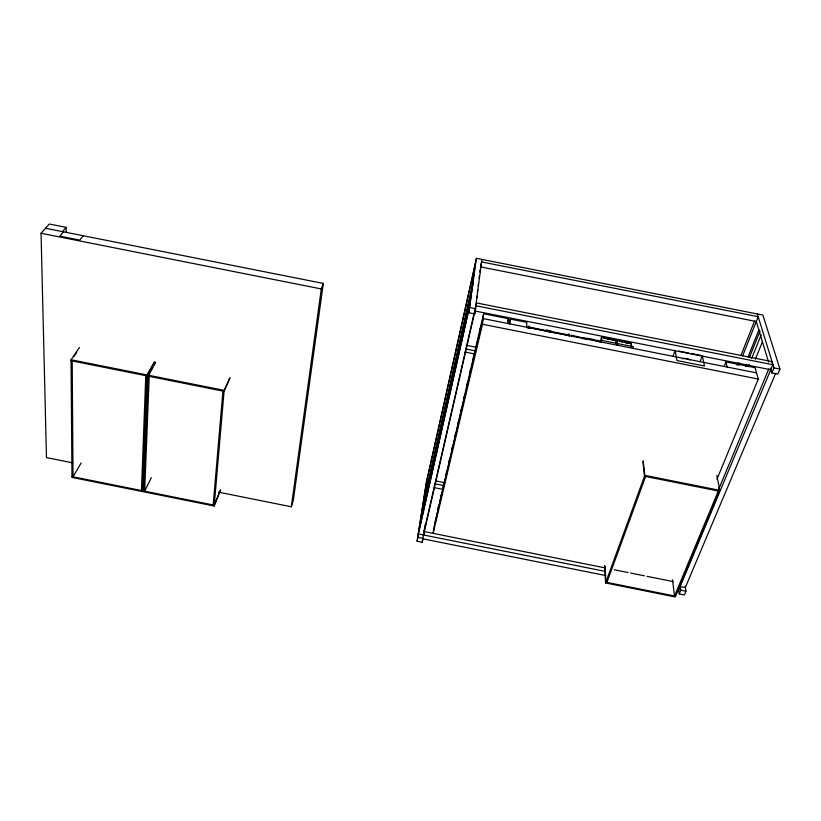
<?xml version="1.0" encoding="UTF-8"?>
<svg xmlns="http://www.w3.org/2000/svg" width="821" height="821" viewBox="0 0 821 821"><rect width="100%" height="100%" fill="white"/><g stroke="black" fill="none" stroke-linecap="round" stroke-linejoin="round"><path stroke-width="1.23" d="M550.614 332.3L550.624 330.617L551.004 332.177M549.834 331.941C550.08 328.01 550.173 333.665 550.019 331.274L569.517 335.142L569.528 335.738M550.019 331.858L550.019 331.274M550.316 331.879L569.025 335.399M547.104 331.602L546.735 329.847L546.714 331.325M547.494 331.479L547.905 330.083L547.884 331.561L548.069 330.884L528.591 327.015L528.796 327.764M547.586 331.345L528.888 327.425L528.796 327.959L528.888 327.425M548.069 331.479L548.069 330.884M141.458 490.548L145.779 375.669M529.576 327.918C530.017 325.711 527.729 325.916 527.903 328.379M79.473 347.499L71.047 359.752L71.971 477.422L142.495 491.594L146.969 374.93L154.399 361.835M155.528 362.061L148.119 375.156L143.562 491.81L214.178 506.003L220.633 489.911M528.406 327.692L528.467 326.224M528.56 327.6L528.591 327.015M529.186 328.041L529.247 326.378M149.227 376.357L144.66 491.194L151.321 477.627M526.61 327.22L526.815 322.345L510.221 319.051L509.041 323.761M509.903 323.895L510.221 319.051M507.953 323.505L508.291 318.661L483.61 313.766L434.914 523.172M213.183 504.966L222.922 391.083M214.178 506.003L224.154 390.355L229.942 377.496M756.552 372.888L483.087 318.569L434.052 526.836L433.149 533.383L482.471 324.254L483.61 313.766M479.69 332.987L480.234 328.123M476.354 347.16L476.909 342.234M473.07 361.107L473.645 356.119M469.848 374.807L470.443 369.768M475.308 263.274L468.832 312.75L474.754 313.93L475.215 310.112M476.611 298.68L476.919 296.135M477.381 292.317L477.689 289.782M478.161 285.965L478.469 283.419M479.084 278.34L479.392 275.794M479.854 271.987L480.172 269.442M770.745 369.727L474.949 310.985L476.488 302.939L771.873 361.579L772.838 364.719L678.628 590.207M474.754 313.93L481.906 259.415M466.667 388.292L467.282 383.202M463.547 401.551L464.183 396.41M460.478 414.605L461.125 409.412M457.451 427.443L458.118 422.199M454.485 440.077L455.152 434.791M468.832 312.75L476.416 258.328L762.883 315.069L779.95 369.101L777.826 374.119L771.863 372.939L770.406 368.126M451.55 452.504L452.248 447.188M448.677 464.748L449.374 459.38M445.834 476.796L446.552 471.398M443.042 488.659L443.771 483.22M437.583 511.842L438.342 506.341M440.292 500.338L441.031 494.868M218.499 492.148L291.332 506.773L321.288 288.941L323.32 283.43L45.514 228.259M323.32 283.43L293.333 500.297L291.332 506.773M476.416 258.328L426.202 482.933L417.13 541.265L422.261 542.291L422.815 538.566M423.882 532.655L423.523 534.984L605.077 571.365M422.261 542.291L425.237 524.465M417.13 541.265L427.053 479.156M597.072 341.125L598.252 340.417L598.92 341.444A1.385 1.17 -5.3 0 1 599.381 341.926M426.592 482.132L474.979 265.778M473.399 280.69L425.206 496.469L473.224 282.927M422.179 510.539L471.829 289.823M421.686 513.741L471.47 292.553M418.926 530.592L469.427 306.931L418.402 533.958L423.523 534.984L474.661 312.237M480.757 265.624L481.609 261.92L758.204 316.711L742.625 355.914M424.026 531.618L474.446 311.847M507.696 321.052L508.291 318.661M597.452 341.125L598.581 341.136M549.249 332.618L549.844 330.463M550.224 332.218L550.316 331.684M569.292 334.332L568.122 334.096L568.153 335.584M569.322 335.81L569.517 335.142M578.384 336.959L571.59 335.163L571.611 336.158M586.451 339.104L586.399 338.098L593.326 339.473L593.203 340.099M600.315 341.854L601.526 337.021L615.34 340.448M603.456 337.4L615.842 339.863L616.161 343.455M615.842 339.863L615.812 343.004M615.955 343.188L616.94 340.079L631.257 342.921L631.657 346.534M618.87 340.458L618.767 341.125L630.764 343.506L624.76 342.316M630.764 343.506L630.867 342.85M631.411 347.283L631.257 342.921M673.035 356.345L675.17 350.341L676.945 360.563L704.469 366.033L702.294 355.729L700.067 361.712M716.836 475.41L719.791 490.353L675.283 596.98L605.59 582.961L644.813 475.359L643.202 460.704M606.924 582.407L645.624 476.478M724.112 366.556L725.928 361.887L755.084 367.675L758.286 379.056L716.938 479.29M737.063 365.201L738.007 362.82M740.84 355.678L754.52 321.155M738.849 365.407L739.793 363.036M748.044 356.991L758.973 329.724M220.244 490.229L214.25 505.182L143.593 490.979M745.735 366.628L746.689 364.247M749.552 357.125L760.041 331.007M748.3 366.771L749.265 364.401M751.646 358.479L761.2 334.804M755.351 359.218L762.555 341.464M718.58 489.552L768.805 368.937M718.293 491.009L674.554 595.995L672.481 579.739M685.248 586.153L685.956 591.212L684.365 594.968L679.213 593.932L680.783 590.166L680.106 585.116M771.863 372.939L773.967 367.921L757.362 313.971M775.681 373.257L685.309 587.579L680.168 586.543M229.859 378.45L224.071 391.319L148.078 376.131L153.014 367.387M144.198 487.376L142.526 490.763L71.971 476.58M142.495 491.594L144.168 488.208M584.09 338.601L583.69 337.554L582.428 337.852M154.245 365.201L155.487 363.015M154.358 362.79L146.928 375.895L71.047 360.737M81.146 462.972L73.028 476.796L72.197 360.963M73.859 356.642L76.661 352.558M83.27 235.76L79.729 240.112L59.779 236.15L63.474 231.82M62.478 231.625L66.121 227.366L49.281 224.02L41.05 233.267L46.479 457.595L72.843 462.89M583.598 338.642L582.951 337.852M616.961 341.936L616.961 342.768M480.48 266.866L756.285 321.514M476.139 305.812L772.838 364.719M470.002 307.557L475.944 308.737M773.967 367.921L779.95 369.101M678.864 351.08L688.727 353.04M691.2 353.523L701.062 355.483M603.343 338.067L614.139 340.212M619.968 341.362L622.369 341.844M612.404 339.976L614.539 340.397M624.627 342.398L626.762 342.819M628.886 343.25L631.01 343.671M576.239 336.528L585.445 338.303L585.476 338.909M588.903 339.042L591.048 339.473M600.274 341.249L593.326 339.473M41.05 233.267L321.288 288.941M482.471 324.254L758.286 379.056M466.174 345.261L476.211 347.262M465.681 348.976L475.728 350.967M464.984 352.035L475 354.025M71.047 359.752L146.969 374.93M148.119 375.156L224.154 390.355M644.813 475.359L719.791 490.353M435.612 480.87L444.377 482.625M435.181 483.846L443.987 485.611M434.309 487.623L443.094 489.388M424.047 531.526L605.775 568.029M614.252 569.753L628.086 572.535M630.6 573.037L644.434 575.819M646.948 576.321L673.364 581.627M418.012 537.375L423.154 538.402M680.783 590.166L685.956 591.212M422.651 538.771L605.857 575.583M675.611 596.21L605.867 582.192L604.985 566.182M756.192 321.175L768.579 362.102M725.928 361.887L727.18 367.059M718.693 487.5L719.422 491.235L644.495 476.252L642.884 461.587M678.536 588.873L679.213 593.932M633.381 348.422L633.176 346.667L601.167 340.305L601.29 342.049M617.649 343.578L617.813 345.333M616.94 340.079L617.371 344.882M616.694 343.394L616.848 345.138M601.526 337.021L601.772 340.602M604.636 565.72L605.59 582.961M568.902 334.25L568.932 335.738M66.121 227.366L66.173 232.435M582.469 338.509A1.375 1.18 -4.2 0 1 584.336 338.673M682.61 358.756A7.338 6.014 -9.9 0 1 689.804 359.988M607.93 339.35A1.509 1.273 -6 0 1 608.176 339.607"/></g></svg>
